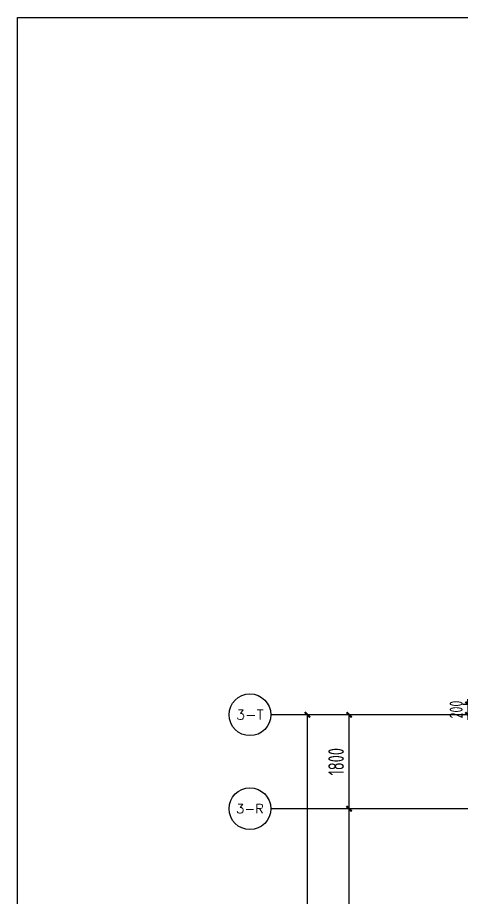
# Model space of a CAD drawing. Extents: x -173820 to 521180, y -715739 to 158231.
# Drawn here: x -14955 to -6455, y 86010 to 102871 of the extents above; entities that cross this region are included whole.
import ezdxf
from ezdxf.enums import TextEntityAlignment as Align

# ---------------------------------------------------------------- set-up
doc = ezdxf.new("R2010")
doc.units = 0
doc.header["$LTSCALE"] = 1000
doc.linetypes.add('DOTE', pattern=[2.42, 2, -0.2, 0.02, -0.2])
for name, color, linetype in [('AXIS', 1, 'DOTE'), ('AXIS_TEXT', 7, 'Continuous'), ('DIM', 3, 'Continuous'), ('DIM1', 3, 'Continuous'), ('填充', 8, 'Continuous'), ('模板线', 3, 'Continuous')]:
    doc.layers.add(name, color=color, linetype=linetype)
doc.styles.add('_TCH_AXIS', font='COMPLEX', dxfattribs={"bigfont": 'GBCBIG'})
doc.styles.add('COMPLEX', font='COMPLEX')
doc.styles.add('TSSD_Dimension', font='tssdeng.shx', dxfattribs={"width": 0.7, "bigfont": 'Hztxt.shx'})
doc.styles.add('zzt', font='tssdeng.shx', dxfattribs={"width": 0.7, "height": 300, "bigfont": 'tssdchn.shx'})
doc.dimstyles.new('DIM_1_100', dxfattribs={"dimtxt": 300, "dimasz": 100, "dimexe": 200, "dimexo": 50, "dimgap": 100, "dimtad": 1, "dimdec": 0, "dimzin": 0, "dimdsep": 46, "dimtxsty": 'zzt', "dimblk": 'ARCHTICK', "dimcen": 0, "dimclrt": 7, "dimadec": 0, "dimazin": 0, "dimtfac": 1, "dimtdec": 0, "dimtix": 1, "dimtmove": 2, "dimatfit": 0, "dimldrblk": 'ARCHTICK', "dimfxl": 0, "dimtolj": 1, "dimarcsym": 0})
doc.dimstyles.new('TSSD_100_100', dxfattribs={"dimtxt": 250, "dimasz": 100, "dimexe": 100, "dimexo": 250, "dimgap": 100, "dimtad": 1, "dimdec": 0, "dimzin": 0, "dimdsep": 46, "dimtxsty": 'TSSD_Dimension', "dimblk": 'ARCHTICK', "dimcen": 0, "dimdle": 100, "dimclrd": 3, "dimclre": 3, "dimclrt": 7, "dimadec": 0, "dimazin": 0, "dimtfac": 1, "dimtdec": 0, "dimtix": 1, "dimtmove": 2, "dimatfit": 3, "dimfxl": 0, "dimtolj": 1, "dimtzin": 0, "dimarcsym": 0})

# ---------------------------------------------------------------- blocks, each defined once
blk = doc.blocks.new('_ArchTick')
at = {"color": 4, "linetype": 'ByBlock', "const_width": 0.4}
blk.add_lwpolyline([(-0.5, -0.5), (0.5, 0.5)], dxfattribs=at)
blk = doc.blocks.new('*D1197')
at = {"layer": 'Defpoints', "color": 0}
for p in [(-5770, 89710), (-6330, 89510), (-5770, 89510)]:
    blk.add_point(p, dxfattribs=at)
at = {"layer": 'DIM', "color": 3, "lineweight": -2}
for p, q in [((-6020, 89710), (-6430, 89710)), ((-6330, 89710), (-6330, 89810)), ((-6330, 89710), (-6330, 89510)), ((-6020, 89510), (-6430, 89510)), ((-6330, 89510), (-6330, 89410))]:
    blk.add_line(p, q, dxfattribs=at)
at = {"layer": 'DIM', "color": 3, "lineweight": -2, "xscale": 100, "yscale": 100, "zscale": 100}
for p, rotation in [((-6330, 89710), 270), ((-6330, 89510), 90)]:
    blk.add_blockref('_ArchTick', p, dxfattribs=dict(at, rotation=rotation))
at = {"layer": 'DIM', "color": 7, "insert": (-6555, 89610), "char_height": 250, "attachment_point": 5, "rotation": 90, "style": 'TSSD_Dimension'}
blk.add_mtext('\\A1;200', dxfattribs=at)
blk = doc.blocks.new('*D394')
at = {"layer": 'Defpoints', "color": 0}
for p in [(-2935, 19000), (-875, 19000), (-875, 14200)]:
    blk.add_point(p, dxfattribs=at)
at = {"layer": 'DIM1', "color": 0, "lineweight": -2}
for p, q in [((-925, 19000), (-3135, 19000)), ((-2935, 14200), (-2935, 19000)), ((-925, 14200), (-3135, 14200))]:
    blk.add_line(p, q, dxfattribs=at)
at = {"layer": 'DIM1', "color": 0, "lineweight": -2, "xscale": 100, "yscale": 100, "zscale": 100}
for p, rotation in [((-2935, 19000), 90), ((-2935, 14200), 270)]:
    blk.add_blockref('_ArchTick', p, dxfattribs=dict(at, rotation=rotation))
at = {"layer": 'DIM1', "color": 7, "insert": (-3185, 16600), "char_height": 300, "attachment_point": 5, "rotation": 90, "style": 'zzt'}
blk.add_mtext('\\A1;4800', dxfattribs=at)
blk = doc.blocks.new('*D395')
at = {"layer": 'Defpoints', "color": 0}
for p in [(-2935, 20800), (-875, 20800), (-875, 19000)]:
    blk.add_point(p, dxfattribs=at)
at = {"layer": 'DIM1', "color": 0, "lineweight": -2}
for p, q in [((-925, 20800), (-3135, 20800)), ((-2935, 19000), (-2935, 20800)), ((-925, 19000), (-3135, 19000))]:
    blk.add_line(p, q, dxfattribs=at)
at = {"layer": 'DIM1', "color": 0, "lineweight": -2, "xscale": 100, "yscale": 100, "zscale": 100}
for p, rotation in [((-2935, 20800), 90), ((-2935, 19000), 270)]:
    blk.add_blockref('_ArchTick', p, dxfattribs=dict(at, rotation=rotation))
at = {"layer": 'DIM1', "color": 7, "insert": (-3185, 19900), "char_height": 300, "attachment_point": 5, "rotation": 90, "style": 'zzt'}
blk.add_mtext('\\A1;1800', dxfattribs=at)
blk = doc.blocks.new('*D396')
at = {"layer": 'Defpoints', "color": 0}
for p in [(-3735, 20800), (-875, 20800), (-875, -1600)]:
    blk.add_point(p, dxfattribs=at)
at = {"layer": 'DIM1', "color": 0, "lineweight": -2}
for p, q in [((-925, 20800), (-3935, 20800)), ((-3735, -1600), (-3735, 20800)), ((-925, -1600), (-3935, -1600))]:
    blk.add_line(p, q, dxfattribs=at)
at = {"layer": 'DIM1', "color": 0, "lineweight": -2, "xscale": 100, "yscale": 100, "zscale": 100}
for p, rotation in [((-3735, 20800), 90), ((-3735, -1600), 270)]:
    blk.add_blockref('_ArchTick', p, dxfattribs=dict(at, rotation=rotation))
at = {"layer": 'DIM1', "color": 7, "insert": (-3985, 9600), "char_height": 300, "attachment_point": 5, "rotation": 90, "style": 'zzt'}
blk.add_mtext('\\A1;22400', dxfattribs=at)
blk = doc.blocks.new('_AXISO')
at = {"color": 3}
blk.add_circle((0, 0), 0.5, dxfattribs=at)
at = {"layer": 'AXIS_TEXT', "color": 3, "style": 'COMPLEX', "width": 1.041667}
blk.add_attdef('A', text='', height=0.56, dxfattribs=at).set_placement((-0.25, -0.28), (0.25, -0.28), align=Align.FIT)
blk = doc.blocks.new('$1783196')
at = {"layer": 'AXIS'}
for p, q in [((15434.9, 26788.3), (4360, 26788.3)), ((15434.9, 24988.3), (4360, 24988.3))]:
    blk.add_line(p, q, dxfattribs=at)
at = {"layer": 'DIM1'}
for p, q in [((4360, 26788.3), (800, 26788.3)), ((4360, 24988.3), (800, 24988.3))]:
    blk.add_line(p, q, dxfattribs=at)
ref = blk.add_blockref('_AXISO', (400, 26788.3), dxfattribs=dict(at, xscale=800, yscale=800, zscale=800))
ref.add_attrib('A', '3-T', dxfattribs={"layer": 'AXIS_TEXT', "height": 185, "style": '_TCH_AXIS'}).set_placement((135.7, 26695.8), (664.3, 26695.8), align=Align.FIT)
ref = blk.add_blockref('_AXISO', (400, 24988.3), dxfattribs=dict(at, xscale=800, yscale=800, zscale=800))
ref.add_attrib('A', '3-R', dxfattribs={"layer": 'AXIS_TEXT', "height": 177.09, "style": '_TCH_AXIS'}).set_placement((134.4, 24899.8), (665.6, 24899.8), align=Align.FIT)
for p1, p2, distance, picture, middle in [((4360, 4388.3), (4360, 26788.3), 2860, '*D396', (1250, 15588.3)), ((4360, 24988.3), (4360, 26788.3), 2060, '*D395', (2050, 25888.3)), ((4360, 20188.3), (4360, 24988.3), 2060, '*D394', (2050, 22588.3))]:
    dim = blk.add_aligned_dim(p1=p1, p2=p2, distance=distance, dimstyle='DIM_1_100', dxfattribs=at)
    dim.commit()
    dim.dimension.update_dxf_attribs({"geometry": picture, "text_midpoint": middle, "insert": (5234.9, 5988.3)})

msp = doc.modelspace()

# ---------------------------------------------------------------- linework, layer by layer
at = {"layer": '模板线', "elevation": 0}
msp.add_lwpolyline([(-14954.7, 102870.8), (69145.3, 102870.8), (69145.3, 43470.8), (-14954.7, 43470.8)], close=True, dxfattribs=at)

# ---------------------------------------------------------------- block references
at = {"layer": '填充', "linetype": 'Continuous'}
msp.add_blockref('$1783196', (-10904.9, 62721.7), dxfattribs=at)

# ---------------------------------------------------------------- dimensions: what is measured, and where the dimension line sits
at = {"layer": 'DIM'}
dim = msp.add_linear_dim(base=(-6330, 89510), p1=(-5770, 89710), p2=(-5770, 89510), angle=90, dimstyle='TSSD_100_100', dxfattribs=at)
dim.commit()
dim.dimension.update_dxf_attribs({"geometry": '*D1197', "text_midpoint": (-6555, 89610)})

doc.saveas('drawing.dxf')
